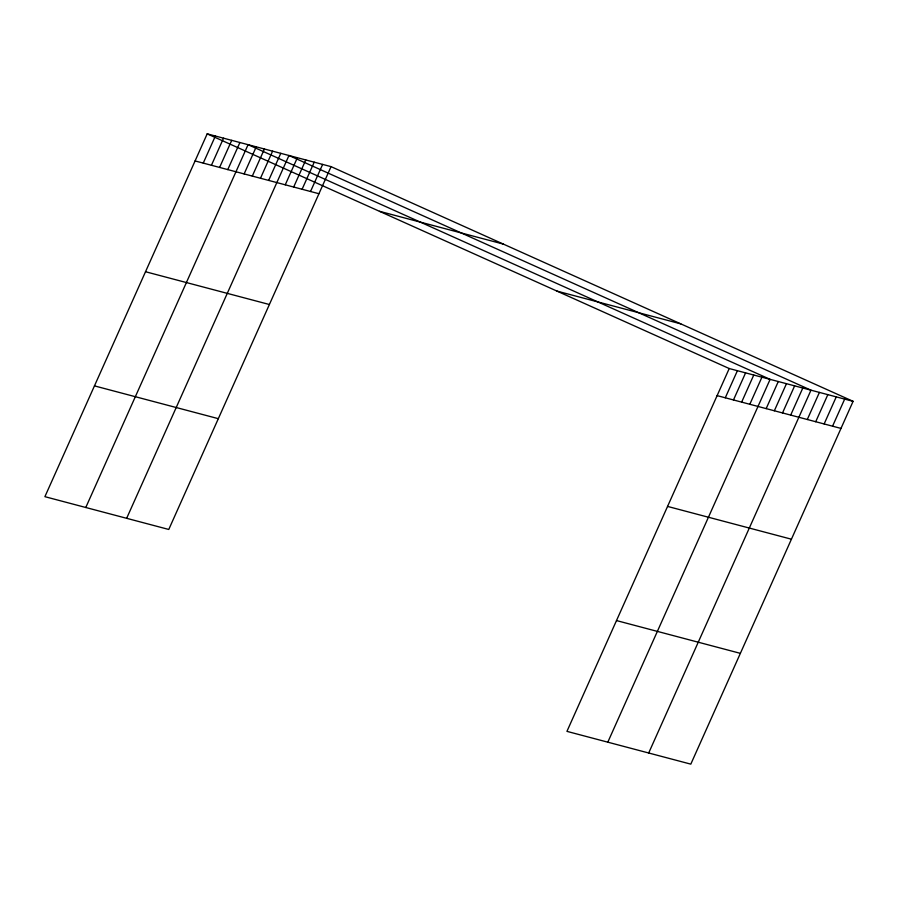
<?xml version="1.0" encoding="UTF-8"?>
<svg xmlns="http://www.w3.org/2000/svg" width="898" height="898" viewBox="0 0 898 898"><rect width="100%" height="100%" fill="white"/><g stroke="black" fill="none" stroke-linecap="round" stroke-linejoin="round"><path stroke-width="1.35" d="M331.059 166.635L207.191 133.858L44.9 496.673L168.768 529.461L331.059 166.635L853.1 401.327L690.809 764.142L566.941 731.365L729.232 368.539L853.1 401.327M203.251 163.099L215.374 136.013M211.434 165.266L223.546 138.18M219.606 167.432L231.718 140.346M227.778 169.599L239.901 142.513M85.781 507.493L248.073 144.679L770.114 379.36L607.811 742.175M244.133 173.92L256.244 146.834M252.304 176.087L264.427 149.001M260.487 178.253L272.599 151.167M268.659 180.419L280.771 153.334M126.652 518.314L288.954 155.489L810.984 390.181L648.693 752.995M285.261 184.808L297.373 157.722M293.68 187.042L305.791 159.956M302.098 189.265L314.221 162.179M310.528 191.499L322.64 164.413M725.292 397.792L737.404 370.706M733.464 399.958L745.587 372.872M741.647 402.124L753.759 375.038M749.819 404.28L761.931 377.194M766.174 408.612L778.285 381.527M774.345 410.779L786.457 383.693M782.517 412.934L794.64 385.848M790.689 415.101L802.812 388.015M807.291 419.501L819.403 392.415M815.71 421.723L827.833 394.637M824.14 423.957L836.251 396.871M832.558 426.18L844.681 399.094M195.079 160.944L318.947 193.721M379.472 211.299L503.34 244.088M556.962 291.098L680.83 323.875M717.12 395.625L840.988 428.413M145.521 271.735L269.389 304.512M667.562 506.416L791.43 539.204M94.458 385.882L218.326 418.67M616.499 620.574L740.367 653.351M207.191 133.858L729.232 368.539"/></g></svg>
